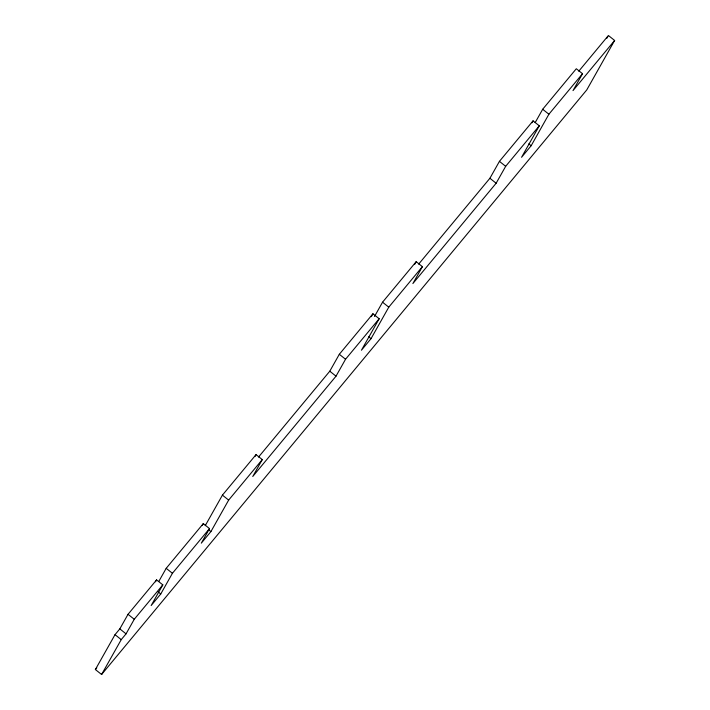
<?xml version="1.0" encoding="UTF-8"?>
<svg xmlns="http://www.w3.org/2000/svg" width="710" height="710" viewBox="0 0 710 710"><rect width="100%" height="100%" fill="white"/><g stroke="black" fill="none" stroke-linecap="round" stroke-linejoin="round"><path stroke-width="1.06" d="M578.765 71.213L608.408 35.5L614.629 40.461L586.771 89.904L101.592 674.5L95.371 669.539L115.02 634.669L119.821 628.882L128.031 614.31L156.582 579.901L162.812 584.862L151.159 605.55L160.762 593.977L172.423 573.289L209.512 528.586L203.291 523.625L166.193 568.328L158.774 581.49M101.592 674.5L121.241 639.63L126.052 633.844L134.261 619.271L162.812 584.862M155.525 581.783L156.582 579.901M202.261 525.453L203.291 523.625M205.226 525.675L222.425 495.136L256.053 454.622L262.283 459.583L252.751 476.499L336.016 376.167L345.548 359.251L379.175 318.737L372.945 313.776L339.318 354.29L329.786 371.206L258.52 457.08M209.512 528.586L201.303 543.159L210.914 531.586L228.655 500.097L262.283 459.583M254.996 456.503L256.053 454.622M371.33 316.642L372.945 313.776M374.489 316.518L382.548 302.203L416.175 261.688L422.406 266.649L412.874 283.565L496.139 183.233L505.671 166.317L539.298 125.803L533.068 120.842L499.441 161.356L489.909 178.272L418.643 264.147M379.175 318.737L361.425 350.225L371.037 338.652L388.778 307.164L422.406 266.649M414.587 264.502L416.175 261.688M531.994 122.75L533.068 120.842M535.154 122.626L542.68 109.269L576.307 68.746L582.528 73.707L572.997 90.623L614.629 40.461M539.298 125.803L521.557 157.292L531.16 145.719L548.901 114.23L582.528 73.707M606.802 38.349L607.866 36.45M95.371 669.539L96.782 667.835M542.68 109.269L548.901 114.23M528.826 143.855L531.16 145.719M499.441 161.356L505.671 166.317M489.909 178.272L496.139 183.233M382.548 302.203L388.778 307.164M368.703 336.788L371.037 338.652M339.318 354.29L345.548 359.251M329.786 371.206L336.016 376.167M222.425 495.136L228.655 500.097M208.58 529.722L210.914 531.586M166.193 568.328L172.423 573.289M157.647 591.492L160.762 593.977M128.031 614.31L134.261 619.271M119.821 628.882L126.052 633.844M115.02 634.669L121.241 639.63"/></g></svg>
